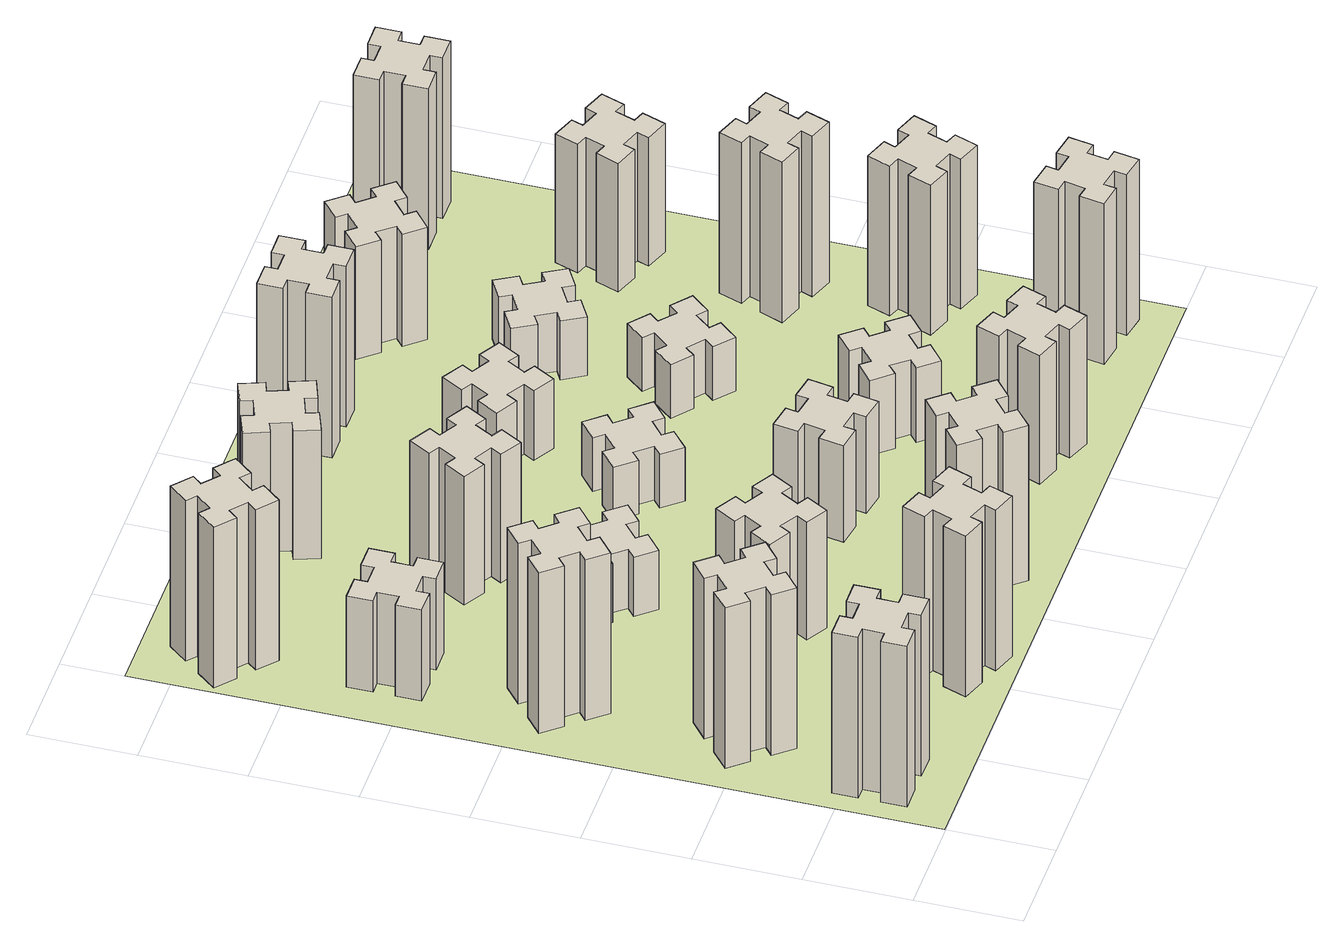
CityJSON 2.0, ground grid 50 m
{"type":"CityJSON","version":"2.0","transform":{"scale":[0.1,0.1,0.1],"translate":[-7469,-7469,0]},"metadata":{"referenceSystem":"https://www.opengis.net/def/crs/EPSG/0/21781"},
"CityObjects":{
"building1":{"type":"Building","attributes":{"class":"1000","function":"1000","usage":"1000","yearOfConstruction":2016,"roofType":"1000","measuredHeight":90,"storeysAboveGround":30,"storeysBelowGround":0},"geometry":[{"type":"Solid","lod":"1","boundaries":[[[[0,1,2,3,4,5,6,7,8,9,10,11,12,13,14,15,16,17,18,19]],[[17,16,20,21]],[[16,15,22,20]],[[15,14,23,22]],[[14,13,24,23]],[[13,12,25,24]],[[12,11,26,25]],[[11,10,27,26]],[[10,9,28,27]],[[9,8,29,28]],[[8,7,30,29]],[[7,6,31,30]],[[6,5,32,31]],[[5,4,33,32]],[[4,3,34,33]],[[3,2,35,34]],[[2,1,36,35]],[[1,0,37,36]],[[0,19,38,37]],[[19,18,39,38]],[[18,17,21,39]],[[24,25,26,27,28,29,30,31,32,33,34,35,36,37,38,39,21,20,22,23]]]]}]},
"building2":{"type":"Building","attributes":{"class":"1000","function":"1000","usage":"1000","yearOfConstruction":2016,"roofType":"1000","measuredHeight":90,"storeysAboveGround":30,"storeysBelowGround":0},"geometry":[{"type":"Solid","lod":"1","boundaries":[[[[40,41,42,43,44,45,46,47,48,49,50,51,52,53,54,55,56,57,58,59]],[[57,56,60,61]],[[56,55,62,60]],[[55,54,63,62]],[[54,53,64,63]],[[53,52,65,64]],[[52,51,66,65]],[[51,50,67,66]],[[50,49,68,67]],[[49,48,69,68]],[[48,47,70,69]],[[47,46,71,70]],[[46,45,72,71]],[[45,44,73,72]],[[44,43,74,73]],[[43,42,75,74]],[[42,41,76,75]],[[41,40,77,76]],[[40,59,78,77]],[[59,58,79,78]],[[58,57,61,79]],[[64,65,66,67,68,69,70,71,72,73,74,75,76,77,78,79,61,60,62,63]]]]}]},
"building3":{"type":"Building","attributes":{"class":"1000","function":"1000","usage":"1000","yearOfConstruction":2016,"roofType":"1000","measuredHeight":90,"storeysAboveGround":30,"storeysBelowGround":0},"geometry":[{"type":"Solid","lod":"1","boundaries":[[[[80,81,82,83,84,85,86,87,88,89,90,91,92,93,94,95,96,97,98,99]],[[97,96,100,101]],[[96,95,102,100]],[[95,94,103,102]],[[94,93,104,103]],[[93,92,105,104]],[[92,91,106,105]],[[91,90,107,106]],[[90,89,108,107]],[[89,88,109,108]],[[88,87,110,109]],[[87,86,111,110]],[[86,85,112,111]],[[85,84,113,112]],[[84,83,114,113]],[[83,82,115,114]],[[82,81,116,115]],[[81,80,117,116]],[[80,99,118,117]],[[99,98,119,118]],[[98,97,101,119]],[[104,105,106,107,108,109,110,111,112,113,114,115,116,117,118,119,101,100,102,103]]]]}]},
"building4":{"type":"Building","attributes":{"class":"1000","function":"1000","usage":"1000","yearOfConstruction":2016,"roofType":"1000","measuredHeight":51,"storeysAboveGround":30,"storeysBelowGround":0},"geometry":[{"type":"Solid","lod":"1","boundaries":[[[[120,121,122,123,124,125,126,127,128,129,130,131,132,133,134,135,136,137,138,139]],[[137,136,140,141]],[[136,135,142,140]],[[135,134,143,142]],[[134,133,144,143]],[[133,132,145,144]],[[132,131,146,145]],[[131,130,147,146]],[[130,129,148,147]],[[129,128,149,148]],[[128,127,150,149]],[[127,126,151,150]],[[126,125,152,151]],[[125,124,153,152]],[[124,123,154,153]],[[123,122,155,154]],[[122,121,156,155]],[[121,120,157,156]],[[120,139,158,157]],[[139,138,159,158]],[[138,137,141,159]],[[144,145,146,147,148,149,150,151,152,153,154,155,156,157,158,159,141,140,142,143]]]]}]},
"building5":{"type":"Building","attributes":{"class":"1000","function":"1000","usage":"1000","yearOfConstruction":2016,"roofType":"1000","measuredHeight":90,"storeysAboveGround":30,"storeysBelowGround":0},"geometry":[{"type":"Solid","lod":"1","boundaries":[[[[160,161,162,163,164,165,166,167,168,169,170,171,172,173,174,175,176,177,178,179]],[[177,176,180,181]],[[176,175,182,180]],[[175,174,183,182]],[[174,173,184,183]],[[173,172,185,184]],[[172,171,186,185]],[[171,170,187,186]],[[170,169,188,187]],[[169,168,189,188]],[[168,167,190,189]],[[167,166,191,190]],[[166,165,192,191]],[[165,164,193,192]],[[164,163,194,193]],[[163,162,195,194]],[[162,161,196,195]],[[161,160,197,196]],[[160,179,198,197]],[[179,178,199,198]],[[178,177,181,199]],[[184,185,186,187,188,189,190,191,192,193,194,195,196,197,198,199,181,180,182,183]]]]}]},
"building6":{"type":"Building","attributes":{"class":"1000","function":"1000","usage":"1000","yearOfConstruction":2016,"roofType":"1000","measuredHeight":90,"storeysAboveGround":30,"storeysBelowGround":0},"geometry":[{"type":"Solid","lod":"1","boundaries":[[[[200,201,202,203,204,205,206,207,208,209,210,211,212,213,214,215,216,217,218,219]],[[217,216,220,221]],[[216,215,222,220]],[[215,214,223,222]],[[214,213,224,223]],[[213,212,225,224]],[[212,211,226,225]],[[211,210,227,226]],[[210,209,228,227]],[[209,208,229,228]],[[208,207,230,229]],[[207,206,231,230]],[[206,205,232,231]],[[205,204,233,232]],[[204,203,234,233]],[[203,202,235,234]],[[202,201,236,235]],[[201,200,237,236]],[[200,219,238,237]],[[219,218,239,238]],[[218,217,221,239]],[[224,225,226,227,228,229,230,231,232,233,234,235,236,237,238,239,221,220,222,223]]]]}]},
"building7":{"type":"Building","attributes":{"class":"1000","function":"1000","usage":"1000","yearOfConstruction":2016,"roofType":"1000","measuredHeight":66,"storeysAboveGround":30,"storeysBelowGround":0},"geometry":[{"type":"Solid","lod":"1","boundaries":[[[[240,241,242,243,244,245,246,247,248,249,250,251,252,253,254,255,256,257,258,259]],[[257,256,260,261]],[[256,255,262,260]],[[255,254,263,262]],[[254,253,264,263]],[[253,252,265,264]],[[252,251,266,265]],[[251,250,267,266]],[[250,249,268,267]],[[249,248,269,268]],[[248,247,270,269]],[[247,246,271,270]],[[246,245,272,271]],[[245,244,273,272]],[[244,243,274,273]],[[243,242,275,274]],[[242,241,276,275]],[[241,240,277,276]],[[240,259,278,277]],[[259,258,279,278]],[[258,257,261,279]],[[264,265,266,267,268,269,270,271,272,273,274,275,276,277,278,279,261,260,262,263]]]]}]},
"building8":{"type":"Building","attributes":{"class":"1000","function":"1000","usage":"1000","yearOfConstruction":2016,"roofType":"1000","measuredHeight":33,"storeysAboveGround":30,"storeysBelowGround":0},"geometry":[{"type":"Solid","lod":"1","boundaries":[[[[280,281,282,283,284,285,286,287,288,289,290,291,292,293,294,295,296,297,298,299]],[[297,296,300,301]],[[296,295,302,300]],[[295,294,303,302]],[[294,293,304,303]],[[293,292,305,304]],[[292,291,306,305]],[[291,290,307,306]],[[290,289,308,307]],[[289,288,309,308]],[[288,287,310,309]],[[287,286,311,310]],[[286,285,312,311]],[[285,284,313,312]],[[284,283,314,313]],[[283,282,315,314]],[[282,281,316,315]],[[281,280,317,316]],[[280,299,318,317]],[[299,298,319,318]],[[298,297,301,319]],[[304,305,306,307,308,309,310,311,312,313,314,315,316,317,318,319,301,300,302,303]]]]}]},
"building9":{"type":"Building","attributes":{"class":"1000","function":"1000","usage":"1000","yearOfConstruction":2016,"roofType":"1000","measuredHeight":72,"storeysAboveGround":30,"storeysBelowGround":0},"geometry":[{"type":"Solid","lod":"1","boundaries":[[[[320,321,322,323,324,325,326,327,328,329,330,331,332,333,334,335,336,337,338,339]],[[337,336,340,341]],[[336,335,342,340]],[[335,334,343,342]],[[334,333,344,343]],[[333,332,345,344]],[[332,331,346,345]],[[331,330,347,346]],[[330,329,348,347]],[[329,328,349,348]],[[328,327,350,349]],[[327,326,351,350]],[[326,325,352,351]],[[325,324,353,352]],[[324,323,354,353]],[[323,322,355,354]],[[322,321,356,355]],[[321,320,357,356]],[[320,339,358,357]],[[339,338,359,358]],[[338,337,341,359]],[[344,345,346,347,348,349,350,351,352,353,354,355,356,357,358,359,341,340,342,343]]]]}]},
"building10":{"type":"Building","attributes":{"class":"1000","function":"1000","usage":"1000","yearOfConstruction":2016,"roofType":"1000","measuredHeight":87,"storeysAboveGround":30,"storeysBelowGround":0},"geometry":[{"type":"Solid","lod":"1","boundaries":[[[[360,361,362,363,364,365,366,367,368,369,370,371,372,373,374,375,376,377,378,379]],[[377,376,380,381]],[[376,375,382,380]],[[375,374,383,382]],[[374,373,384,383]],[[373,372,385,384]],[[372,371,386,385]],[[371,370,387,386]],[[370,369,388,387]],[[369,368,389,388]],[[368,367,390,389]],[[367,366,391,390]],[[366,365,392,391]],[[365,364,393,392]],[[364,363,394,393]],[[363,362,395,394]],[[362,361,396,395]],[[361,360,397,396]],[[360,379,398,397]],[[379,378,399,398]],[[378,377,381,399]],[[384,385,386,387,388,389,390,391,392,393,394,395,396,397,398,399,381,380,382,383]]]]}]},
"building11":{"type":"Building","attributes":{"class":"1000","function":"1000","usage":"1000","yearOfConstruction":2016,"roofType":"1000","measuredHeight":72,"storeysAboveGround":30,"storeysBelowGround":0},"geometry":[{"type":"Solid","lod":"1","boundaries":[[[[400,401,402,403,404,405,406,407,408,409,410,411,412,413,414,415,416,417,418,419]],[[417,416,420,421]],[[416,415,422,420]],[[415,414,423,422]],[[414,413,424,423]],[[413,412,425,424]],[[412,411,426,425]],[[411,410,427,426]],[[410,409,428,427]],[[409,408,429,428]],[[408,407,430,429]],[[407,406,431,430]],[[406,405,432,431]],[[405,404,433,432]],[[404,403,434,433]],[[403,402,435,434]],[[402,401,436,435]],[[401,400,437,436]],[[400,419,438,437]],[[419,418,439,438]],[[418,417,421,439]],[[424,425,426,427,428,429,430,431,432,433,434,435,436,437,438,439,421,420,422,423]]]]}]},
"building12":{"type":"Building","attributes":{"class":"1000","function":"1000","usage":"1000","yearOfConstruction":2016,"roofType":"1000","measuredHeight":54,"storeysAboveGround":30,"storeysBelowGround":0},"geometry":[{"type":"Solid","lod":"1","boundaries":[[[[440,441,442,443,444,445,446,447,448,449,450,451,452,453,454,455,456,457,458,459]],[[457,456,460,461]],[[456,455,462,460]],[[455,454,463,462]],[[454,453,464,463]],[[453,452,465,464]],[[452,451,466,465]],[[451,450,467,466]],[[450,449,468,467]],[[449,448,469,468]],[[448,447,470,469]],[[447,446,471,470]],[[446,445,472,471]],[[445,444,473,472]],[[444,443,474,473]],[[443,442,475,474]],[[442,441,476,475]],[[441,440,477,476]],[[440,459,478,477]],[[459,458,479,478]],[[458,457,461,479]],[[464,465,466,467,468,469,470,471,472,473,474,475,476,477,478,479,461,460,462,463]]]]}]},
"building13":{"type":"Building","attributes":{"class":"1000","function":"1000","usage":"1000","yearOfConstruction":2016,"roofType":"1000","measuredHeight":30,"storeysAboveGround":30,"storeysBelowGround":0},"geometry":[{"type":"Solid","lod":"1","boundaries":[[[[480,481,482,483,484,485,486,487,488,489,490,491,492,493,494,495,496,497,498,499]],[[497,496,500,501]],[[496,495,502,500]],[[495,494,503,502]],[[494,493,504,503]],[[493,492,505,504]],[[492,491,506,505]],[[491,490,507,506]],[[490,489,508,507]],[[489,488,509,508]],[[488,487,510,509]],[[487,486,511,510]],[[486,485,512,511]],[[485,484,513,512]],[[484,483,514,513]],[[483,482,515,514]],[[482,481,516,515]],[[481,480,517,516]],[[480,499,518,517]],[[499,498,519,518]],[[498,497,501,519]],[[504,505,506,507,508,509,510,511,512,513,514,515,516,517,518,519,501,500,502,503]]]]}]},
"building14":{"type":"Building","attributes":{"class":"1000","function":"1000","usage":"1000","yearOfConstruction":2016,"roofType":"1000","measuredHeight":72,"storeysAboveGround":30,"storeysBelowGround":0},"geometry":[{"type":"Solid","lod":"1","boundaries":[[[[520,521,522,523,524,525,526,527,528,529,530,531,532,533,534,535,536,537,538,539]],[[537,536,540,541]],[[536,535,542,540]],[[535,534,543,542]],[[534,533,544,543]],[[533,532,545,544]],[[532,531,546,545]],[[531,530,547,546]],[[530,529,548,547]],[[529,528,549,548]],[[528,527,550,549]],[[527,526,551,550]],[[526,525,552,551]],[[525,524,553,552]],[[524,523,554,553]],[[523,522,555,554]],[[522,521,556,555]],[[521,520,557,556]],[[520,539,558,557]],[[539,538,559,558]],[[538,537,541,559]],[[544,545,546,547,548,549,550,551,552,553,554,555,556,557,558,559,541,540,542,543]]]]}]},
"building15":{"type":"Building","attributes":{"class":"1000","function":"1000","usage":"1000","yearOfConstruction":2016,"roofType":"1000","measuredHeight":39,"storeysAboveGround":30,"storeysBelowGround":0},"geometry":[{"type":"Solid","lod":"1","boundaries":[[[[560,561,562,563,564,565,566,567,568,569,570,571,572,573,574,575,576,577,578,579]],[[577,576,580,581]],[[576,575,582,580]],[[575,574,583,582]],[[574,573,584,583]],[[573,572,585,584]],[[572,571,586,585]],[[571,570,587,586]],[[570,569,588,587]],[[569,568,589,588]],[[568,567,590,589]],[[567,566,591,590]],[[566,565,592,591]],[[565,564,593,592]],[[564,563,594,593]],[[563,562,595,594]],[[562,561,596,595]],[[561,560,597,596]],[[560,579,598,597]],[[579,578,599,598]],[[578,577,581,599]],[[584,585,586,587,588,589,590,591,592,593,594,595,596,597,598,599,581,580,582,583]]]]}]},
"building16":{"type":"Building","attributes":{"class":"1000","function":"1000","usage":"1000","yearOfConstruction":2016,"roofType":"1000","measuredHeight":90,"storeysAboveGround":30,"storeysBelowGround":0},"geometry":[{"type":"Solid","lod":"1","boundaries":[[[[600,601,602,603,604,605,606,607,608,609,610,611,612,613,614,615,616,617,618,619]],[[617,616,620,621]],[[616,615,622,620]],[[615,614,623,622]],[[614,613,624,623]],[[613,612,625,624]],[[612,611,626,625]],[[611,610,627,626]],[[610,609,628,627]],[[609,608,629,628]],[[608,607,630,629]],[[607,606,631,630]],[[606,605,632,631]],[[605,604,633,632]],[[604,603,634,633]],[[603,602,635,634]],[[602,601,636,635]],[[601,600,637,636]],[[600,619,638,637]],[[619,618,639,638]],[[618,617,621,639]],[[624,625,626,627,628,629,630,631,632,633,634,635,636,637,638,639,621,620,622,623]]]]}]},
"building17":{"type":"Building","attributes":{"class":"1000","function":"1000","usage":"1000","yearOfConstruction":2016,"roofType":"1000","measuredHeight":42,"storeysAboveGround":30,"storeysBelowGround":0},"geometry":[{"type":"Solid","lod":"1","boundaries":[[[[640,641,642,643,644,645,646,647,648,649,650,651,652,653,654,655,656,657,658,659]],[[657,656,660,661]],[[656,655,662,660]],[[655,654,663,662]],[[654,653,664,663]],[[653,652,665,664]],[[652,651,666,665]],[[651,650,667,666]],[[650,649,668,667]],[[649,648,669,668]],[[648,647,670,669]],[[647,646,671,670]],[[646,645,672,671]],[[645,644,673,672]],[[644,643,674,673]],[[643,642,675,674]],[[642,641,676,675]],[[641,640,677,676]],[[640,659,678,677]],[[659,658,679,678]],[[658,657,661,679]],[[664,665,666,667,668,669,670,671,672,673,674,675,676,677,678,679,661,660,662,663]]]]}]},
"building18":{"type":"Building","attributes":{"class":"1000","function":"1000","usage":"1000","yearOfConstruction":2016,"roofType":"1000","measuredHeight":30,"storeysAboveGround":30,"storeysBelowGround":0},"geometry":[{"type":"Solid","lod":"1","boundaries":[[[[680,681,682,683,684,685,686,687,688,689,690,691,692,693,694,695,696,697,698,699]],[[697,696,700,701]],[[696,695,702,700]],[[695,694,703,702]],[[694,693,704,703]],[[693,692,705,704]],[[692,691,706,705]],[[691,690,707,706]],[[690,689,708,707]],[[689,688,709,708]],[[688,687,710,709]],[[687,686,711,710]],[[686,685,712,711]],[[685,684,713,712]],[[684,683,714,713]],[[683,682,715,714]],[[682,681,716,715]],[[681,680,717,716]],[[680,699,718,717]],[[699,698,719,718]],[[698,697,701,719]],[[704,705,706,707,708,709,710,711,712,713,714,715,716,717,718,719,701,700,702,703]]]]}]},
"building19":{"type":"Building","attributes":{"class":"1000","function":"1000","usage":"1000","yearOfConstruction":2016,"roofType":"1000","measuredHeight":33,"storeysAboveGround":30,"storeysBelowGround":0},"geometry":[{"type":"Solid","lod":"1","boundaries":[[[[720,721,722,723,724,725,726,727,728,729,730,731,732,733,734,735,736,737,738,739]],[[737,736,740,741]],[[736,735,742,740]],[[735,734,743,742]],[[734,733,744,743]],[[733,732,745,744]],[[732,731,746,745]],[[731,730,747,746]],[[730,729,748,747]],[[729,728,749,748]],[[728,727,750,749]],[[727,726,751,750]],[[726,725,752,751]],[[725,724,753,752]],[[724,723,754,753]],[[723,722,755,754]],[[722,721,756,755]],[[721,720,757,756]],[[720,739,758,757]],[[739,738,759,758]],[[738,737,741,759]],[[744,745,746,747,748,749,750,751,752,753,754,755,756,757,758,759,741,740,742,743]]]]}]},
"building20":{"type":"Building","attributes":{"class":"1000","function":"1000","usage":"1000","yearOfConstruction":2016,"roofType":"1000","measuredHeight":90,"storeysAboveGround":30,"storeysBelowGround":0},"geometry":[{"type":"Solid","lod":"1","boundaries":[[[[760,761,762,763,764,765,766,767,768,769,770,771,772,773,774,775,776,777,778,779]],[[777,776,780,781]],[[776,775,782,780]],[[775,774,783,782]],[[774,773,784,783]],[[773,772,785,784]],[[772,771,786,785]],[[771,770,787,786]],[[770,769,788,787]],[[769,768,789,788]],[[768,767,790,789]],[[767,766,791,790]],[[766,765,792,791]],[[765,764,793,792]],[[764,763,794,793]],[[763,762,795,794]],[[762,761,796,795]],[[761,760,797,796]],[[760,779,798,797]],[[779,778,799,798]],[[778,777,781,799]],[[784,785,786,787,788,789,790,791,792,793,794,795,796,797,798,799,781,780,782,783]]]]}]},
"building21":{"type":"Building","attributes":{"class":"1000","function":"1000","usage":"1000","yearOfConstruction":2016,"roofType":"1000","measuredHeight":63,"storeysAboveGround":30,"storeysBelowGround":0},"geometry":[{"type":"Solid","lod":"1","boundaries":[[[[800,801,802,803,804,805,806,807,808,809,810,811,812,813,814,815,816,817,818,819]],[[817,816,820,821]],[[816,815,822,820]],[[815,814,823,822]],[[814,813,824,823]],[[813,812,825,824]],[[812,811,826,825]],[[811,810,827,826]],[[810,809,828,827]],[[809,808,829,828]],[[808,807,830,829]],[[807,806,831,830]],[[806,805,832,831]],[[805,804,833,832]],[[804,803,834,833]],[[803,802,835,834]],[[802,801,836,835]],[[801,800,837,836]],[[800,819,838,837]],[[819,818,839,838]],[[818,817,821,839]],[[824,825,826,827,828,829,830,831,832,833,834,835,836,837,838,839,821,820,822,823]]]]}]},
"building22":{"type":"Building","attributes":{"class":"1000","function":"1000","usage":"1000","yearOfConstruction":2016,"roofType":"1000","measuredHeight":84,"storeysAboveGround":30,"storeysBelowGround":0},"geometry":[{"type":"Solid","lod":"1","boundaries":[[[[840,841,842,843,844,845,846,847,848,849,850,851,852,853,854,855,856,857,858,859]],[[857,856,860,861]],[[856,855,862,860]],[[855,854,863,862]],[[854,853,864,863]],[[853,852,865,864]],[[852,851,866,865]],[[851,850,867,866]],[[850,849,868,867]],[[849,848,869,868]],[[848,847,870,869]],[[847,846,871,870]],[[846,845,872,871]],[[845,844,873,872]],[[844,843,874,873]],[[843,842,875,874]],[[842,841,876,875]],[[841,840,877,876]],[[840,859,878,877]],[[859,858,879,878]],[[858,857,861,879]],[[864,865,866,867,868,869,870,871,872,873,874,875,876,877,878,879,861,860,862,863]]]]}]},
"building23":{"type":"Building","attributes":{"class":"1000","function":"1000","usage":"1000","yearOfConstruction":2016,"roofType":"1000","measuredHeight":90,"storeysAboveGround":30,"storeysBelowGround":0},"geometry":[{"type":"Solid","lod":"1","boundaries":[[[[880,881,882,883,884,885,886,887,888,889,890,891,892,893,894,895,896,897,898,899]],[[897,896,900,901]],[[896,895,902,900]],[[895,894,903,902]],[[894,893,904,903]],[[893,892,905,904]],[[892,891,906,905]],[[891,890,907,906]],[[890,889,908,907]],[[889,888,909,908]],[[888,887,910,909]],[[887,886,911,910]],[[886,885,912,911]],[[885,884,913,912]],[[884,883,914,913]],[[883,882,915,914]],[[882,881,916,915]],[[881,880,917,916]],[[880,899,918,917]],[[899,898,919,918]],[[898,897,901,919]],[[904,905,906,907,908,909,910,911,912,913,914,915,916,917,918,919,901,900,902,903]]]]}]},
"building24":{"type":"Building","attributes":{"class":"1000","function":"1000","usage":"1000","yearOfConstruction":2016,"roofType":"1000","measuredHeight":72,"storeysAboveGround":30,"storeysBelowGround":0},"geometry":[{"type":"Solid","lod":"1","boundaries":[[[[920,921,922,923,924,925,926,927,928,929,930,931,932,933,934,935,936,937,938,939]],[[937,936,940,941]],[[936,935,942,940]],[[935,934,943,942]],[[934,933,944,943]],[[933,932,945,944]],[[932,931,946,945]],[[931,930,947,946]],[[930,929,948,947]],[[929,928,949,948]],[[928,927,950,949]],[[927,926,951,950]],[[926,925,952,951]],[[925,924,953,952]],[[924,923,954,953]],[[923,922,955,954]],[[922,921,956,955]],[[921,920,957,956]],[[920,939,958,957]],[[939,938,959,958]],[[938,937,941,959]],[[944,945,946,947,948,949,950,951,952,953,954,955,956,957,958,959,941,940,942,943]]]]}]},
"building25":{"type":"Building","attributes":{"class":"1000","function":"1000","usage":"1000","yearOfConstruction":2016,"roofType":"1000","measuredHeight":90,"storeysAboveGround":30,"storeysBelowGround":0},"geometry":[{"type":"Solid","lod":"1","boundaries":[[[[960,961,962,963,964,965,966,967,968,969,970,971,972,973,974,975,976,977,978,979]],[[977,976,980,981]],[[976,975,982,980]],[[975,974,983,982]],[[974,973,984,983]],[[973,972,985,984]],[[972,971,986,985]],[[971,970,987,986]],[[970,969,988,987]],[[969,968,989,988]],[[968,967,990,989]],[[967,966,991,990]],[[966,965,992,991]],[[965,964,993,992]],[[964,963,994,993]],[[963,962,995,994]],[[962,961,996,995]],[[961,960,997,996]],[[960,979,998,997]],[[979,978,999,998]],[[978,977,981,999]],[[984,985,986,987,988,989,990,991,992,993,994,995,996,997,998,999,981,980,982,983]]]]}]},
"landuse1":{"type":"LandUse","attributes":{"name":"plot1","function":"1010"},"geometry":[{"type":"MultiSurface","lod":"1","boundaries":[[[1000,1001,1002,1003]]]}]}
},
"vertices":[
[165,425,0],[165,325,0],[105,325,0],[105,205,0],[225,205,0],[225,265,0],[325,265,0],[325,205,0],[445,205,0],[445,325,0],[385,325,0],[385,425,0],[445,425,0],[445,545,0],[325,545,0],[325,485,0],[225,485,0],[225,545,0],[105,545,0],[105,425,0],[225,485,900],[225,545,900],[325,485,900],[325,545,900],[445,545,900],[445,425,900],[385,425,900],[385,325,900],[445,325,900],[445,205,900],[325,205,900],[325,265,900],[225,265,900],[225,205,900],[105,205,900],[105,325,900],[165,325,900],[165,425,900],[105,425,900],[105,545,900],
[492,1048,0],[427,1124,0],[473,1163,0],[396,1255,0],[304,1178,0],[343,1132,0],[266,1067,0],[228,1113,0],[136,1036,0],[213,944,0],[259,983,0],[323,906,0],[277,868,0],[354,776,0],[446,853,0],[408,899,0],[484,963,0],[523,917,0],[615,994,0],[538,1086,0],[484,963,900],[523,917,900],[408,899,900],[446,853,900],[354,776,900],[277,868,900],[323,906,900],[259,983,900],[213,944,900],[136,1036,900],[228,1113,900],[266,1067,900],[343,1132,900],[304,1178,900],[396,1255,900],[473,1163,900],[427,1124,900],[492,1048,900],[538,1086,900],[615,994,900],
[492,1888,0],[427,1964,0],[473,2003,0],[396,2095,0],[304,2018,0],[343,1972,0],[266,1907,0],[228,1953,0],[136,1876,0],[213,1784,0],[259,1823,0],[323,1746,0],[277,1708,0],[354,1616,0],[446,1693,0],[408,1739,0],[484,1803,0],[523,1757,0],[615,1834,0],[538,1926,0],[484,1803,900],[523,1757,900],[408,1739,900],[446,1693,900],[354,1616,900],[277,1708,900],[323,1746,900],[259,1823,900],[213,1784,900],[136,1876,900],[228,1953,900],[266,1907,900],[343,1972,900],[304,2018,900],[396,2095,900],[473,2003,900],[427,1964,900],[492,1888,900],[538,1926,900],[615,1834,900],
[485,2545,0],[485,2645,0],[545,2645,0],[545,2765,0],[425,2765,0],[425,2705,0],[325,2705,0],[325,2765,0],[205,2765,0],[205,2645,0],[265,2645,0],[265,2545,0],[205,2545,0],[205,2425,0],[325,2425,0],[325,2485,0],[425,2485,0],[425,2425,0],[545,2425,0],[545,2545,0],[425,2485,510],[425,2425,510],[325,2485,510],[325,2425,510],[205,2425,510],[205,2545,510],[265,2545,510],[265,2645,510],[205,2645,510],[205,2765,510],[325,2765,510],[325,2705,510],[425,2705,510],[425,2765,510],[545,2765,510],[545,2645,510],[485,2645,510],[485,2545,510],[545,2545,510],[545,2425,510],
[1029,360,0],[995,266,0],[939,287,0],[897,174,0],[1010,133,0],[1031,189,0],[1125,155,0],[1104,99,0],[1217,57,0],[1258,170,0],[1202,191,0],[1236,285,0],[1292,264,0],[1333,377,0],[1220,418,0],[1200,362,0],[1106,396,0],[1127,452,0],[1014,493,0],[973,380,0],[1106,396,900],[1127,452,900],[1200,362,900],[1220,418,900],[1333,377,900],[1292,264,900],[1236,285,900],[1202,191,900],[1258,170,900],[1217,57,900],[1104,99,900],[1125,155,900],[1031,189,900],[1010,133,900],[897,174,900],[939,287,900],[995,266,900],[1029,360,900],[973,380,900],[1014,493,900],
[384,3387,0],[308,3452,0],[346,3498,0],[254,3575,0],[177,3483,0],[223,3444,0],[159,3368,0],[113,3406,0],[36,3314,0],[128,3237,0],[166,3283,0],[243,3219,0],[204,3173,0],[296,3096,0],[373,3188,0],[327,3226,0],[392,3303,0],[438,3264,0],[515,3356,0],[423,3433,0],[392,3303,900],[438,3264,900],[327,3226,900],[373,3188,900],[296,3096,900],[204,3173,900],[243,3219,900],[166,3283,900],[128,3237,900],[36,3314,900],[113,3406,900],[159,3368,900],[223,3444,900],[177,3483,900],[254,3575,900],[346,3498,900],[308,3452,900],[384,3387,900],[423,3433,900],[515,3356,900],
[1186,1017,0],[1236,1104,0],[1288,1074,0],[1348,1178,0],[1244,1238,0],[1214,1186,0],[1127,1236,0],[1157,1288,0],[1053,1348,0],[993,1244,0],[1045,1214,0],[995,1127,0],[943,1157,0],[883,1053,0],[987,993,0],[1017,1045,0],[1104,995,0],[1074,943,0],[1178,883,0],[1238,987,0],[1104,995,660],[1074,943,660],[1017,1045,660],[987,993,660],[883,1053,660],[943,1157,660],[995,1127,660],[1045,1214,660],[993,1244,660],[1053,1348,660],[1157,1288,660],[1127,1236,660],[1214,1186,660],[1244,1238,660],[1348,1178,660],[1288,1074,660],[1236,1104,660],[1186,1017,660],[1238,987,660],[1178,883,660],
[1083,1972,0],[1006,1907,0],[968,1953,0],[876,1876,0],[953,1784,0],[999,1823,0],[1063,1746,0],[1017,1708,0],[1094,1616,0],[1186,1693,0],[1148,1739,0],[1224,1803,0],[1263,1757,0],[1355,1834,0],[1278,1926,0],[1232,1888,0],[1167,1964,0],[1213,2003,0],[1136,2095,0],[1044,2018,0],[1167,1964,330],[1213,2003,330],[1232,1888,330],[1278,1926,330],[1355,1834,330],[1263,1757,330],[1224,1803,330],[1148,1739,330],[1186,1693,330],[1094,1616,330],[1017,1708,330],[1063,1746,330],[999,1823,330],[953,1784,330],[876,1876,330],[968,1953,330],[1006,1907,330],[1083,1972,330],[1044,2018,330],[1136,2095,330],
[1045,2594,0],[995,2507,0],[943,2537,0],[883,2433,0],[987,2373,0],[1017,2425,0],[1104,2375,0],[1074,2323,0],[1178,2263,0],[1238,2367,0],[1186,2397,0],[1236,2484,0],[1288,2454,0],[1348,2558,0],[1244,2618,0],[1214,2566,0],[1127,2616,0],[1157,2668,0],[1053,2728,0],[993,2624,0],[1127,2616,720],[1157,2668,720],[1214,2566,720],[1244,2618,720],[1348,2558,720],[1288,2454,720],[1236,2484,720],[1186,2397,720],[1238,2367,720],[1178,2263,720],[1074,2323,720],[1104,2375,720],[1017,2425,720],[987,2373,720],[883,2433,720],[943,2537,720],[995,2507,720],[1045,2594,720],[993,2624,720],[1053,2728,720],
[1639,343,0],[1703,266,0],[1657,228,0],[1734,136,0],[1826,213,0],[1788,259,0],[1864,323,0],[1903,277,0],[1995,354,0],[1918,446,0],[1872,408,0],[1807,484,0],[1853,523,0],[1776,615,0],[1684,538,0],[1723,492,0],[1646,427,0],[1608,473,0],[1516,396,0],[1593,304,0],[1646,427,870],[1608,473,870],[1723,492,870],[1684,538,870],[1776,615,870],[1853,523,870],[1807,484,870],[1872,408,870],[1918,446,870],[1995,354,870],[1903,277,870],[1864,323,870],[1788,259,870],[1826,213,870],[1734,136,870],[1657,228,870],[1703,266,870],[1639,343,870],[1593,304,870],[1516,396,870],
[1125,3456,0],[1031,3422,0],[1010,3478,0],[897,3437,0],[939,3324,0],[995,3345,0],[1029,3251,0],[973,3230,0],[1014,3117,0],[1127,3159,0],[1106,3215,0],[1200,3249,0],[1220,3193,0],[1333,3234,0],[1292,3347,0],[1236,3326,0],[1202,3420,0],[1258,3440,0],[1217,3553,0],[1104,3512,0],[1202,3420,720],[1258,3440,720],[1236,3326,720],[1292,3347,720],[1333,3234,720],[1220,3193,720],[1200,3249,720],[1106,3215,720],[1127,3159,720],[1014,3117,720],[973,3230,720],[1029,3251,720],[995,3345,720],[939,3324,720],[897,3437,720],[1010,3478,720],[1031,3422,720],[1125,3456,720],[1104,3512,720],[1217,3553,720],
[2055,1047,0],[2072,1145,0],[2131,1135,0],[2152,1253,0],[2034,1274,0],[2024,1215,0],[1925,1232,0],[1936,1291,0],[1817,1312,0],[1797,1194,0],[1856,1184,0],[1838,1085,0],[1779,1096,0],[1758,977,0],[1877,957,0],[1887,1016,0],[1985,998,0],[1975,939,0],[2093,918,0],[2114,1037,0],[1985,998,540],[1975,939,540],[1887,1016,540],[1877,957,540],[1758,977,540],[1779,1096,540],[1838,1085,540],[1856,1184,540],[1797,1194,540],[1817,1312,540],[1936,1291,540],[1925,1232,540],[2024,1215,540],[2034,1274,540],[2152,1253,540],[2131,1135,540],[2072,1145,540],[2055,1047,540],[2114,1037,540],[2093,918,540],
[1972,1988,0],[1907,2064,0],[1953,2103,0],[1876,2195,0],[1784,2118,0],[1823,2072,0],[1746,2007,0],[1708,2053,0],[1616,1976,0],[1693,1884,0],[1739,1923,0],[1803,1846,0],[1757,1808,0],[1834,1716,0],[1926,1793,0],[1888,1839,0],[1964,1903,0],[2003,1857,0],[2095,1934,0],[2018,2026,0],[1964,1903,300],[2003,1857,300],[1888,1839,300],[1926,1793,300],[1834,1716,300],[1757,1808,300],[1803,1846,300],[1739,1923,300],[1693,1884,300],[1616,1976,300],[1708,2053,300],[1746,2007,300],[1823,2072,300],[1784,2118,300],[1876,2195,300],[1953,2103,300],[1907,2064,300],[1972,1988,300],[2018,2026,300],[2095,1934,300],
[2511,289,0],[2605,255,0],[2584,199,0],[2697,157,0],[2738,270,0],[2682,291,0],[2716,385,0],[2772,364,0],[2813,477,0],[2700,518,0],[2680,462,0],[2586,496,0],[2607,552,0],[2494,593,0],[2453,480,0],[2509,460,0],[2475,366,0],[2419,387,0],[2377,274,0],[2490,233,0],[2475,366,720],[2419,387,720],[2509,460,720],[2453,480,720],[2494,593,720],[2607,552,720],[2586,496,720],[2680,462,720],[2700,518,720],[2813,477,720],[2772,364,720],[2716,385,720],[2682,291,720],[2738,270,720],[2697,157,720],[2584,199,720],[2605,255,720],[2511,289,720],[2490,233,720],[2377,274,720],
[2026,2497,0],[2076,2584,0],[2128,2554,0],[2188,2658,0],[2084,2718,0],[2054,2666,0],[1967,2716,0],[1997,2768,0],[1893,2828,0],[1833,2724,0],[1885,2694,0],[1835,2607,0],[1783,2637,0],[1723,2533,0],[1827,2473,0],[1857,2525,0],[1944,2475,0],[1914,2423,0],[2018,2363,0],[2078,2467,0],[1944,2475,390],[1914,2423,390],[1857,2525,390],[1827,2473,390],[1723,2533,390],[1783,2637,390],[1835,2607,390],[1885,2694,390],[1833,2724,390],[1893,2828,390],[1997,2768,390],[1967,2716,390],[2054,2666,390],[2084,2718,390],[2188,2658,390],[2128,2554,390],[2076,2584,390],[2026,2497,390],[2078,2467,390],[2018,2363,390],
[1965,3385,0],[1965,3485,0],[2025,3485,0],[2025,3605,0],[1905,3605,0],[1905,3545,0],[1805,3545,0],[1805,3605,0],[1685,3605,0],[1685,3485,0],[1745,3485,0],[1745,3385,0],[1685,3385,0],[1685,3265,0],[1805,3265,0],[1805,3325,0],[1905,3325,0],[1905,3265,0],[2025,3265,0],[2025,3385,0],[1905,3325,900],[1905,3265,900],[1805,3325,900],[1805,3265,900],[1685,3265,900],[1685,3385,900],[1745,3385,900],[1745,3485,900],[1685,3485,900],[1685,3605,900],[1805,3605,900],[1805,3545,900],[1905,3545,900],[1905,3605,900],[2025,3605,900],[2025,3485,900],[1965,3485,900],[1965,3385,900],[2025,3385,900],[2025,3265,900],
[2563,1132,0],[2486,1067,0],[2448,1113,0],[2356,1036,0],[2433,944,0],[2479,983,0],[2543,906,0],[2497,868,0],[2574,776,0],[2666,853,0],[2628,899,0],[2704,963,0],[2743,917,0],[2835,994,0],[2758,1086,0],[2712,1048,0],[2647,1124,0],[2693,1163,0],[2616,1255,0],[2524,1178,0],[2647,1124,420],[2693,1163,420],[2712,1048,420],[2758,1086,420],[2835,994,420],[2743,917,420],[2704,963,420],[2628,899,420],[2666,853,420],[2574,776,420],[2497,868,420],[2543,906,420],[2479,983,420],[2433,944,420],[2356,1036,420],[2448,1113,420],[2486,1067,420],[2563,1132,420],[2524,1178,420],[2616,1255,420],
[2704,2007,0],[2628,2072,0],[2666,2118,0],[2574,2195,0],[2497,2103,0],[2543,2064,0],[2479,1988,0],[2433,2026,0],[2356,1934,0],[2448,1857,0],[2486,1903,0],[2563,1839,0],[2524,1793,0],[2616,1716,0],[2693,1808,0],[2647,1846,0],[2712,1923,0],[2758,1884,0],[2835,1976,0],[2743,2053,0],[2712,1923,300],[2758,1884,300],[2647,1846,300],[2693,1808,300],[2616,1716,300],[2524,1793,300],[2563,1839,300],[2486,1903,300],[2448,1857,300],[2356,1934,300],[2433,2026,300],[2479,1988,300],[2543,2064,300],[2497,2103,300],[2574,2195,300],[2666,2118,300],[2628,2072,300],[2704,2007,300],[2743,2053,300],[2835,1976,300],
[2475,2584,0],[2525,2497,0],[2473,2467,0],[2533,2363,0],[2637,2423,0],[2607,2475,0],[2694,2525,0],[2724,2473,0],[2828,2533,0],[2768,2637,0],[2716,2607,0],[2666,2694,0],[2718,2724,0],[2658,2828,0],[2554,2768,0],[2584,2716,0],[2497,2666,0],[2467,2718,0],[2363,2658,0],[2423,2554,0],[2497,2666,330],[2467,2718,330],[2584,2716,330],[2554,2768,330],[2658,2828,330],[2718,2724,330],[2666,2694,330],[2716,2607,330],[2768,2637,330],[2828,2533,330],[2724,2473,330],[2694,2525,330],[2607,2475,330],[2637,2423,330],[2533,2363,330],[2473,2467,330],[2525,2497,330],[2475,2584,330],[2423,2554,330],[2363,2658,330],
[3504,475,0],[3405,492,0],[3416,551,0],[3297,572,0],[3277,454,0],[3336,444,0],[3318,345,0],[3259,356,0],[3238,237,0],[3357,217,0],[3367,276,0],[3465,258,0],[3455,199,0],[3573,178,0],[3594,297,0],[3535,307,0],[3552,405,0],[3611,395,0],[3632,513,0],[3514,534,0],[3552,405,900],[3611,395,900],[3535,307,900],[3594,297,900],[3573,178,900],[3455,199,900],[3465,258,900],[3367,276,900],[3357,217,900],[3238,237,900],[3259,356,900],[3318,345,900],[3336,444,900],[3277,454,900],[3297,572,900],[3416,551,900],[3405,492,900],[3504,475,900],[3514,534,900],[3632,513,900],
[2712,3368,0],[2647,3444,0],[2693,3483,0],[2616,3575,0],[2524,3498,0],[2563,3452,0],[2486,3387,0],[2448,3433,0],[2356,3356,0],[2433,3264,0],[2479,3303,0],[2543,3226,0],[2497,3188,0],[2574,3096,0],[2666,3173,0],[2628,3219,0],[2704,3283,0],[2743,3237,0],[2835,3314,0],[2758,3406,0],[2704,3283,630],[2743,3237,630],[2628,3219,630],[2666,3173,630],[2574,3096,630],[2497,3188,630],[2543,3226,630],[2479,3303,630],[2433,3264,630],[2356,3356,630],[2448,3433,630],[2486,3387,630],[2563,3452,630],[2524,3498,630],[2616,3575,630],[2693,3483,630],[2647,3444,630],[2712,3368,630],[2758,3406,630],[2835,3314,630],
[3351,1029,0],[3445,995,0],[3424,939,0],[3537,897,0],[3578,1010,0],[3522,1031,0],[3556,1125,0],[3612,1104,0],[3653,1217,0],[3540,1258,0],[3520,1202,0],[3426,1236,0],[3447,1292,0],[3334,1333,0],[3293,1220,0],[3349,1200,0],[3315,1106,0],[3259,1127,0],[3217,1014,0],[3330,973,0],[3315,1106,840],[3259,1127,840],[3349,1200,840],[3293,1220,840],[3334,1333,840],[3447,1292,840],[3426,1236,840],[3520,1202,840],[3540,1258,840],[3653,1217,840],[3612,1104,840],[3556,1125,840],[3522,1031,840],[3578,1010,840],[3537,897,840],[3424,939,840],[3445,995,840],[3351,1029,840],[3330,973,840],[3217,1014,840],
[3420,1842,0],[3326,1876,0],[3347,1932,0],[3234,1973,0],[3193,1860,0],[3249,1840,0],[3215,1746,0],[3159,1767,0],[3117,1654,0],[3230,1613,0],[3251,1669,0],[3345,1635,0],[3324,1579,0],[3437,1537,0],[3478,1650,0],[3422,1671,0],[3456,1765,0],[3512,1744,0],[3553,1857,0],[3440,1898,0],[3456,1765,900],[3512,1744,900],[3422,1671,900],[3478,1650,900],[3437,1537,900],[3324,1579,900],[3345,1635,900],[3251,1669,900],[3230,1613,900],[3117,1654,900],[3159,1767,900],[3215,1746,900],[3249,1840,900],[3193,1860,900],[3234,1973,900],[3347,1932,900],[3326,1876,900],[3420,1842,900],[3440,1898,900],[3553,1857,900],
[3420,2582,0],[3326,2616,0],[3347,2672,0],[3234,2713,0],[3193,2600,0],[3249,2580,0],[3215,2486,0],[3159,2507,0],[3117,2394,0],[3230,2353,0],[3251,2409,0],[3345,2375,0],[3324,2319,0],[3437,2277,0],[3478,2390,0],[3422,2411,0],[3456,2505,0],[3512,2484,0],[3553,2597,0],[3440,2638,0],[3456,2505,720],[3512,2484,720],[3422,2411,720],[3478,2390,720],[3437,2277,720],[3324,2319,720],[3345,2375,720],[3251,2409,720],[3230,2353,720],[3117,2394,720],[3159,2507,720],[3215,2486,720],[3249,2580,720],[3193,2600,720],[3234,2713,720],[3347,2672,720],[3326,2616,720],[3420,2582,720],[3440,2638,720],[3553,2597,720],
[3285,3325,0],[3385,3325,0],[3385,3265,0],[3505,3265,0],[3505,3385,0],[3445,3385,0],[3445,3485,0],[3505,3485,0],[3505,3605,0],[3385,3605,0],[3385,3545,0],[3285,3545,0],[3285,3605,0],[3165,3605,0],[3165,3485,0],[3225,3485,0],[3225,3385,0],[3165,3385,0],[3165,3265,0],[3285,3265,0],[3225,3385,900],[3165,3385,900],[3225,3485,900],[3165,3485,900],[3165,3605,900],[3285,3605,900],[3285,3545,900],[3385,3545,900],[3385,3605,900],[3505,3605,900],[3505,3485,900],[3445,3485,900],[3445,3385,900],[3505,3385,900],[3505,3265,900],[3385,3265,900],[3385,3325,900],[3285,3325,900],[3285,3265,900],[3165,3265,900],
[5,3705,0],[3705,3705,0],[3705,5,0],[5,5,0]
]}
